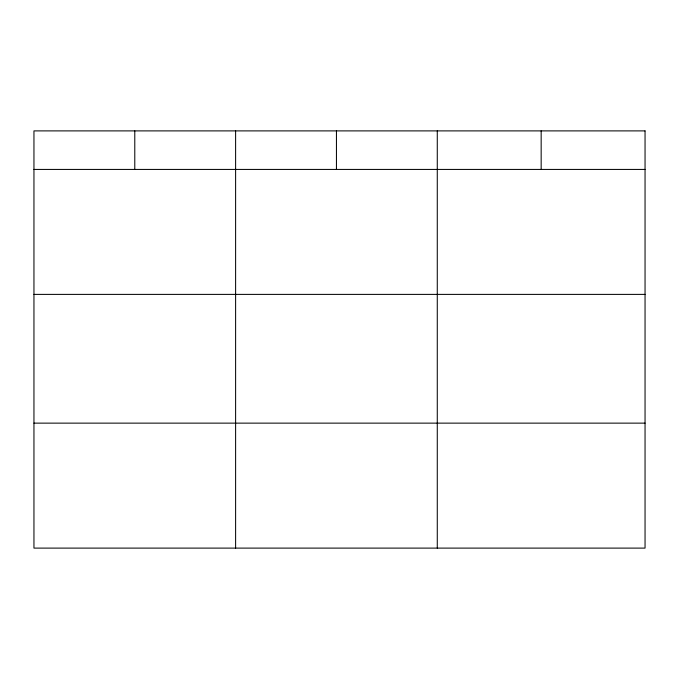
<?xml version="1.0" encoding="UTF-8"?>
<svg xmlns="http://www.w3.org/2000/svg" width="679" height="679" viewBox="0 0 679 679"><rect width="100%" height="100%" fill="white"/><g stroke="black" fill="none" stroke-linecap="round" stroke-linejoin="round"><path stroke-width="1.02" d="M33.95 169.427L645.05 169.427M33.95 294.389L645.05 294.389M33.95 423.136L645.05 423.136M541.163 130.894L541.163 169.427M437.276 130.894L437.276 548.106M336.445 130.894L336.445 169.427M235.613 130.894L235.613 548.106M134.782 130.894L134.782 169.427M645.05 130.894L33.95 130.894L33.95 548.106L645.05 548.106L645.05 130.894"/></g></svg>
